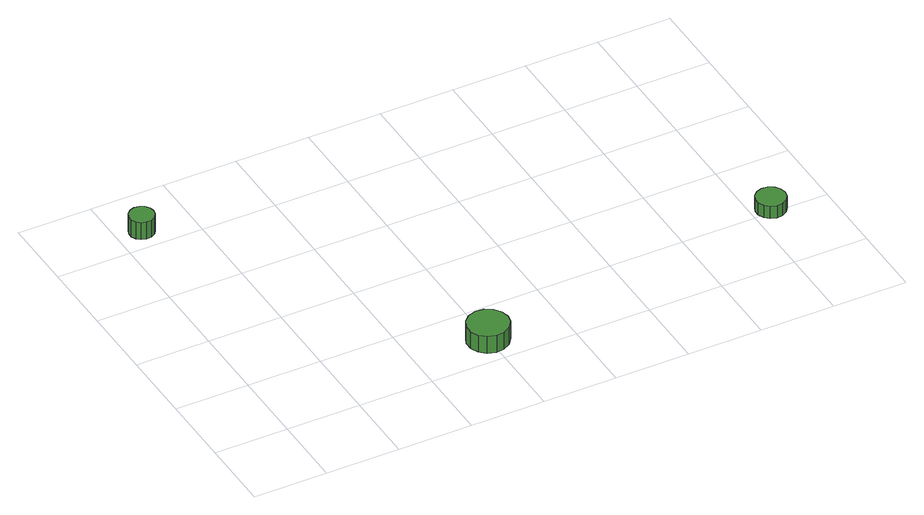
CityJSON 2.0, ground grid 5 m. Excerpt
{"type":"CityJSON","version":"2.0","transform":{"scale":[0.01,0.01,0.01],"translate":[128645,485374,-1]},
"CityObjects":{
"tree1":{"type":"SolitaryVegetationObject","attributes":{"function":"something"},"geometry":[{"type":"MultiSurface","lod":"1","boundaries":[[[0,1,2,3,4,5,6,7,8,9,10,11,12,13,14]],[[15,16,17,18,19,20,21,22,23,24,25,26,27,28,29]],[[0,29,28,1]],[[1,28,27,2]],[[2,27,26,3]],[[3,26,25,4]],[[4,25,24,5]],[[5,24,23,6]],[[6,23,22,7]],[[7,22,21,8]],[[8,21,20,9]],[[9,20,19,10]],[[10,19,18,11]],[[11,18,17,12]],[[12,17,16,13]],[[13,16,15,14]],[[14,15,29,0]]]}]},
"tree2":{"type":"SolitaryVegetationObject","attributes":{"function":"something"},"geometry":[{"type":"MultiSurface","lod":"1","boundaries":[[[30,31,32,33,34,35,36,37,38,39,40,41,42,43,44]],[[45,46,47,48,49,50,51,52,53,54,55,56,57,58,59]],[[30,59,58,31]],[[31,58,57,32]],[[32,57,56,33]],[[33,56,55,34]],[[34,55,54,35]],[[35,54,53,36]],[[36,53,52,37]],[[37,52,51,38]],[[38,51,50,39]],[[39,50,49,40]],[[40,49,48,41]],[[41,48,47,42]],[[42,47,46,43]],[[43,46,45,44]],[[44,45,59,30]]]}]},
"tree3":{"type":"SolitaryVegetationObject","attributes":{"function":"something"},"geometry":[{"type":"MultiSurface","lod":"1","boundaries":[[[60,61,62,63,64,65,66,67,68,69,70,71,72,73,74]],[[75,76,77,78,79,80,81,82,83,84,85,86,87,88,89]],[[60,89,88,61]],[[61,88,87,62]],[[62,87,86,63]],[[63,86,85,64]],[[64,85,84,65]],[[65,84,83,66]],[[66,83,82,67]],[[67,82,81,68]],[[68,81,80,69]],[[69,80,79,70]],[[70,79,78,71]],[[71,78,77,72]],[[72,77,76,73]],[[73,76,75,74]],[[74,75,89,60]]]}]}
},
"vertices":[
[243,2148,236],[236,2182,236],[216,2210,236],[186,2227,236],[151,2231,236],[119,2220,236],[93,2197,236],[79,2166,236],[79,2131,236],[93,2100,236],[119,2076,236],[151,2066,236],[186,2069,236],[216,2087,236],[236,2115,236],[236,2115,107],[216,2087,107],[186,2069,107],[151,2066,107],[119,2076,107],[93,2100,107],[79,2131,107],[79,2166,107],[93,2197,107],[119,2220,107],[151,2231,107],[186,2227,107],[216,2210,107],[236,2182,107],[243,2148,107],
[1637,205,227],[1625,261,227],[1591,308,227],[1541,337,227],[1484,343,227],[1429,325,227],[1387,286,227],[1363,234,227],[1363,176,227],[1387,124,227],[1429,85,227],[1484,68,227],[1541,74,227],[1591,102,227],[1625,149,227],[1625,149,98],[1591,102,98],[1541,74,98],[1484,68,98],[1429,85,98],[1387,124,98],[1363,176,98],[1363,234,98],[1387,286,98],[1429,325,98],[1484,343,98],[1541,337,98],[1591,308,98],[1625,261,98],[1637,205,98],
[3733,539,188],[3724,579,188],[3700,613,188],[3664,634,188],[3622,638,188],[3583,625,188],[3552,597,188],[3535,559,188],[3535,518,188],[3552,480,188],[3583,452,188],[3622,439,188],[3664,444,188],[3700,464,188],[3724,498,188],[3724,498,98],[3700,464,98],[3664,444,98],[3622,439,98],[3583,452,98],[3552,480,98],[3535,518,98],[3535,559,98],[3552,597,98],[3583,625,98],[3622,638,98],[3664,634,98],[3700,613,98],[3724,579,98],[3733,539,98]
]}
